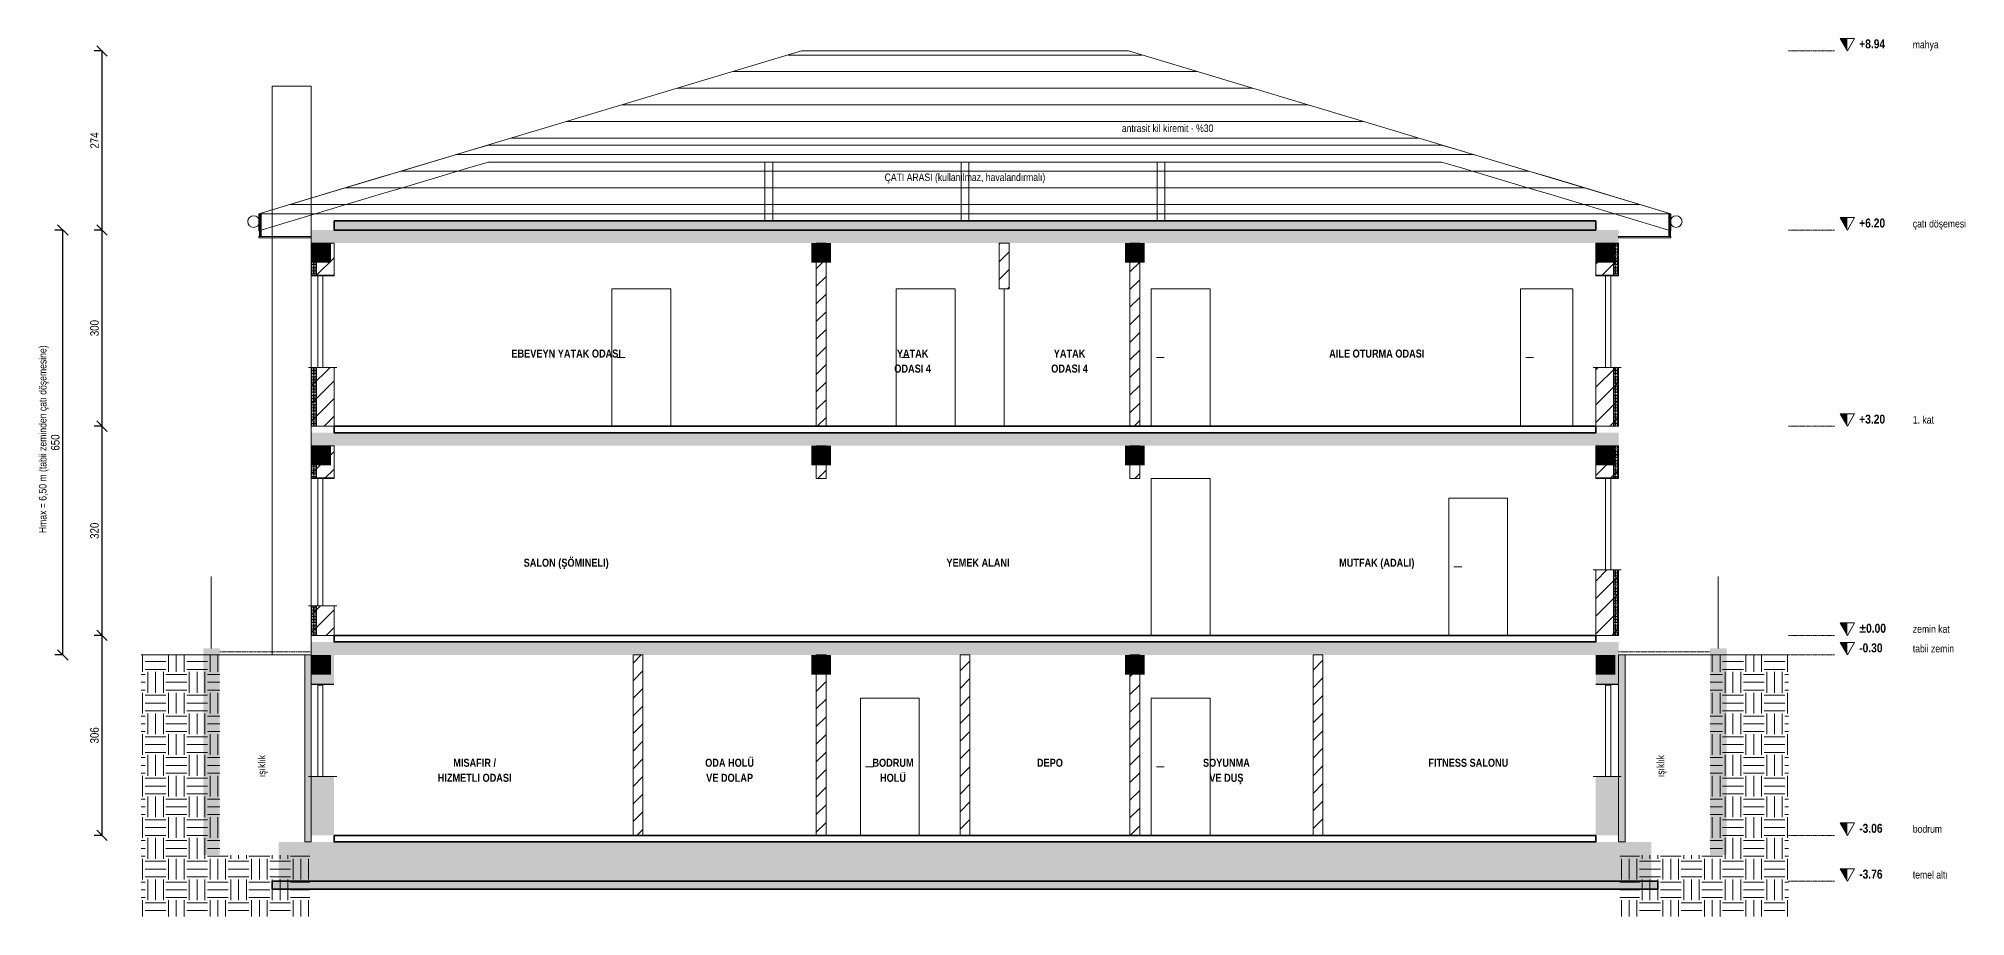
# Model space of a CAD drawing. Header units: centimetres. Extents: x -864 to 7399, y -55958 to -4337.
# Drawn here: x -417 to 2531, y -35430 to -34087 of the extents above; entities that cross this region are included whole.
import ezdxf
from ezdxf.enums import TextEntityAlignment as Align

# ---------------------------------------------------------------- set-up
doc = ezdxf.new("R2010")
doc.units = ezdxf.units.CM
doc.header["$LTSCALE"] = 0.25
doc.linetypes.add('ACAD_ISO02W100', pattern=[15, 12, -3])
for name, color, linetype, lineweight in [('M-BACA-TUGLA', 116, 'Continuous', 9), ('M-CKAP-KIREMIT', 66, 'Continuous', 9), ('M-CKAP-KIREMIT-2', 66, 'Continuous', 9), ('M-CKAP-KIREMIT-2-T', 8, 'Continuous', 5), ('M-CKAP-KIREMIT-T', 8, 'Continuous', 5), ('M-CTAS-AHSAP', 234, 'Continuous', 20), ('M-CVRE-ZEMIN', 45, 'Continuous', 18), ('M-CVRE-ZEMIN-T', 8, 'Continuous', 5), ('M-DUVA-GAZBETON', 64, 'Continuous', 20), ('M-DUVA-GAZBETON-T', 8, 'Continuous', 5), ('M-GOST-DISOLCU', 40, 'Continuous', 9), ('M-GOST-KESITKOT', 46, 'Continuous', 9), ('M-GOST-MAHALPOZ', 7, 'Continuous', 9), ('M-GOST-YAZI', 2, 'Continuous', 9), ('M-ISIK-GALVANIZ', 150, 'Continuous', 9), ('M-ISIK-GALVANIZ-T', 8, 'Continuous', 5), ('M-ISYA-TASYUNU-T', 8, 'Continuous', 5), ('M-KORK-CAM', 100, 'Continuous', 9), ('M-PNKS-ALUMINYUM', 171, 'Continuous', 9), ('M-PNKS-ALUMINYUM-2', 171, 'Continuous', 9), ('M-TASI-BETONARME', 5, 'Continuous', 35), ('M-TASI-BETONARME-T', 250, 'Continuous', 5)]:
    doc.layers.add(name, color=color, linetype=linetype, lineweight=lineweight)
doc.styles.add('YAZI', font='arialn.ttf')
doc.styles.add('YAZI-KALIN', font='arialnb.ttf')
doc.dimstyles.new('MIMARI-1-100', dxfattribs={"dimscale": 10, "dimtxt": 1.296, "dimasz": 2.5, "dimexe": 1.2, "dimexo": 0, "dimgap": 0.5, "dimtad": 1, "dimdec": 0, "dimtxsty": 'YAZI', "dimtsz": 0.8, "dimcen": 2.5, "dimclrd": 256, "dimclre": 256, "dimclrt": 256, "dimazin": 3, "dimtfac": 1, "dimtmove": 0, "dimatfit": 3, "dimarcsym": 0})

msp = doc.modelspace()

# ---------------------------------------------------------------- hatches: boundary and pattern name
at = {"layer": 'M-CKAP-KIREMIT-2-T'}
h = msp.add_hatch(dxfattribs=at)
h.set_pattern_fill('LINE', scale=8)
h.paths.add_polyline_path([(-80, -34355), (750, -34106), (1250, -34106), (2080, -34355)])
at = {"layer": 'M-CKAP-KIREMIT-T'}
h = msp.add_hatch(color=256, dxfattribs=at)
h.dxf.hatch_style = 1
h.paths.add_polyline_path([(-80, -34355), (-76, -34355), (-76, -34390), (-80, -34390)])
h = msp.add_hatch(color=256, dxfattribs=at)
h.dxf.hatch_style = 1
h.paths.add_polyline_path([(2076, -34355), (2080, -34355), (2080, -34390), (2076, -34390)])
at = {"layer": 'M-CVRE-ZEMIN-T'}
h = msp.add_hatch(dxfattribs=at)
h.set_pattern_fill('EARTH', scale=5)
h.paths.add_polyline_path([(-260, -35030), (-140, -35030), (-140, -35336), (-260, -35336)])
h = msp.add_hatch(dxfattribs=at)
h.set_pattern_fill('EARTH', scale=5)
h.paths.add_polyline_path([(2140, -35030), (2260, -35030), (2260, -35336), (2140, -35336)])
h = msp.add_hatch(dxfattribs=at)
h.set_pattern_fill('EARTH', scale=5)
h.paths.add_polyline_path([(-260, -35336), (-2, -35336), (-2, -35430), (-260, -35430)])
h = msp.add_hatch(dxfattribs=at)
h.set_pattern_fill('EARTH', scale=5)
h.paths.add_polyline_path([(2002, -35336), (2260, -35336), (2260, -35430), (2002, -35430)])
at = {"layer": 'M-DUVA-GAZBETON-T'}
h = msp.add_hatch(dxfattribs=at)
h.set_pattern_fill('ANSI31', scale=6)
h.paths.add_polyline_path([(0, -34400), (35, -34400), (35, -34450), (0, -34450)])
h = msp.add_hatch(dxfattribs=at)
h.set_pattern_fill('ANSI31', scale=6)
h.paths.add_polyline_path([(772.5, -34400), (787.5, -34400), (787.5, -34680), (772.5, -34680)])
h = msp.add_hatch(dxfattribs=at)
h.set_pattern_fill('ANSI31', scale=6)
h.paths.add_polyline_path([(1052.5, -34400), (1067.5, -34400), (1067.5, -34470), (1052.5, -34470)])
h = msp.add_hatch(dxfattribs=at)
h.set_pattern_fill('ANSI31', scale=6)
h.paths.add_polyline_path([(1252.5, -34400), (1267.5, -34400), (1267.5, -34680), (1252.5, -34680)])
h = msp.add_hatch(dxfattribs=at)
h.set_pattern_fill('ANSI31', scale=6)
h.paths.add_polyline_path([(1965, -34400), (2000, -34400), (2000, -34450), (1965, -34450)])
h = msp.add_hatch(dxfattribs=at)
h.set_pattern_fill('ANSI31', scale=6)
h.paths.add_polyline_path([(0, -34590), (35, -34590), (35, -34680), (0, -34680)])
h = msp.add_hatch(dxfattribs=at)
h.set_pattern_fill('ANSI31', scale=6)
h.paths.add_polyline_path([(1965, -34590), (2000, -34590), (2000, -34680), (1965, -34680)])
h = msp.add_hatch(dxfattribs=at)
h.set_pattern_fill('ANSI31', scale=6)
h.paths.add_polyline_path([(0, -34710), (35, -34710), (35, -34760), (0, -34760)])
h = msp.add_hatch(dxfattribs=at)
h.set_pattern_fill('ANSI31', scale=6)
h.paths.add_polyline_path([(772.5, -34710), (787.5, -34710), (787.5, -34760), (772.5, -34760)])
h = msp.add_hatch(dxfattribs=at)
h.set_pattern_fill('ANSI31', scale=6)
h.paths.add_polyline_path([(1252.5, -34710), (1267.5, -34710), (1267.5, -34760), (1252.5, -34760)])
h = msp.add_hatch(dxfattribs=at)
h.set_pattern_fill('ANSI31', scale=6)
h.paths.add_polyline_path([(1965, -34710), (2000, -34710), (2000, -34760), (1965, -34760)])
h = msp.add_hatch(dxfattribs=at)
h.set_pattern_fill('ANSI31', scale=6)
h.paths.add_polyline_path([(1965, -34900), (2000, -34900), (2000, -35000), (1965, -35000)])
h = msp.add_hatch(dxfattribs=at)
h.set_pattern_fill('ANSI31', scale=6)
h.paths.add_polyline_path([(0, -34955), (35, -34955), (35, -35000), (0, -35000)])
h = msp.add_hatch(color=256, dxfattribs=at)
h.dxf.hatch_style = 1
h.paths.add_polyline_path([(0, -35030), (35, -35030), (35, -35076), (0, -35076)])
h = msp.add_hatch(dxfattribs=at)
h.set_pattern_fill('ANSI31', scale=6)
h.paths.add_polyline_path([(492.5, -35030), (507.5, -35030), (507.5, -35306), (492.5, -35306)])
h = msp.add_hatch(dxfattribs=at)
h.set_pattern_fill('ANSI31', scale=6)
h.paths.add_polyline_path([(772.5, -35030), (787.5, -35030), (787.5, -35306), (772.5, -35306)])
h = msp.add_hatch(dxfattribs=at)
h.set_pattern_fill('ANSI31', scale=6)
h.paths.add_polyline_path([(992.5, -35030), (1007.5, -35030), (1007.5, -35306), (992.5, -35306)])
h = msp.add_hatch(dxfattribs=at)
h.set_pattern_fill('ANSI31', scale=6)
h.paths.add_polyline_path([(1252.5, -35030), (1267.5, -35030), (1267.5, -35306), (1252.5, -35306)])
h = msp.add_hatch(dxfattribs=at)
h.set_pattern_fill('ANSI31', scale=6)
h.paths.add_polyline_path([(1532.5, -35030), (1547.5, -35030), (1547.5, -35306), (1532.5, -35306)])
h = msp.add_hatch(color=256, dxfattribs=at)
h.dxf.hatch_style = 1
h.paths.add_polyline_path([(1965, -35030), (2000, -35030), (2000, -35076), (1965, -35076)])
h = msp.add_hatch(color=256, dxfattribs=at)
h.dxf.hatch_style = 1
h.paths.add_polyline_path([(0, -35216), (35, -35216), (35, -35306), (0, -35306)])
h = msp.add_hatch(color=256, dxfattribs=at)
h.dxf.hatch_style = 1
h.paths.add_polyline_path([(1965, -35216), (2000, -35216), (2000, -35306), (1965, -35306)])
at = {"layer": 'M-GOST-KESITKOT'}
h = msp.add_hatch(color=256, dxfattribs=at)
h.dxf.hatch_style = 1
h.paths.add_polyline_path([(2339, -34087), (2350, -34087), (2350, -34106)])
h = msp.add_hatch(color=256, dxfattribs=at)
h.dxf.hatch_style = 1
h.paths.add_polyline_path([(2339, -34361), (2350, -34361), (2350, -34380)])
h = msp.add_hatch(color=256, dxfattribs=at)
h.dxf.hatch_style = 1
h.paths.add_polyline_path([(2339, -34661), (2350, -34661), (2350, -34680)])
h = msp.add_hatch(color=256, dxfattribs=at)
h.dxf.hatch_style = 1
h.paths.add_polyline_path([(2339, -34981), (2350, -34981), (2350, -35000)])
h = msp.add_hatch(color=256, dxfattribs=at)
h.dxf.hatch_style = 1
h.paths.add_polyline_path([(2339, -35011), (2350, -35011), (2350, -35030)])
h = msp.add_hatch(color=256, dxfattribs=at)
h.dxf.hatch_style = 1
h.paths.add_polyline_path([(2339, -35287), (2350, -35287), (2350, -35306)])
h = msp.add_hatch(color=256, dxfattribs=at)
h.dxf.hatch_style = 1
h.paths.add_polyline_path([(2339, -35357), (2350, -35357), (2350, -35376)])
at = {"layer": 'M-ISIK-GALVANIZ-T'}
h = msp.add_hatch(color=256, dxfattribs=at)
h.dxf.hatch_style = 1
h.paths.add_polyline_path([(-165, -35020), (-140, -35020), (-140, -35336), (-165, -35336)])
h = msp.add_hatch(color=256, dxfattribs=at)
h.dxf.hatch_style = 1
h.paths.add_polyline_path([(2140, -35020), (2165, -35020), (2165, -35336), (2140, -35336)])
at = {"layer": 'M-ISYA-TASYUNU-T'}
h = msp.add_hatch(dxfattribs=at)
h.set_pattern_fill('INSUL', scale=0.5)
h.paths.add_polyline_path([(35, -34366), (1965, -34366), (1965, -34380), (35, -34380)])
h = msp.add_hatch(dxfattribs=at)
h.set_pattern_fill('INSUL', scale=0.5)
h.paths.add_polyline_path([(0, -34400), (8, -34400), (8, -34450), (0, -34450)])
h = msp.add_hatch(dxfattribs=at)
h.set_pattern_fill('INSUL', scale=0.5)
h.paths.add_polyline_path([(1992, -34400), (2000, -34400), (2000, -34450), (1992, -34450)])
h = msp.add_hatch(dxfattribs=at)
h.set_pattern_fill('INSUL', scale=0.5)
h.paths.add_polyline_path([(0, -34590), (8, -34590), (8, -34680), (0, -34680)])
h = msp.add_hatch(dxfattribs=at)
h.set_pattern_fill('INSUL', scale=0.5)
h.paths.add_polyline_path([(1992, -34590), (2000, -34590), (2000, -34680), (1992, -34680)])
h = msp.add_hatch(dxfattribs=at)
h.set_pattern_fill('INSUL', scale=0.5)
h.paths.add_polyline_path([(0, -34710), (8, -34710), (8, -34760), (0, -34760)])
h = msp.add_hatch(dxfattribs=at)
h.set_pattern_fill('INSUL', scale=0.5)
h.paths.add_polyline_path([(1992, -34710), (2000, -34710), (2000, -34760), (1992, -34760)])
h = msp.add_hatch(dxfattribs=at)
h.set_pattern_fill('INSUL', scale=0.5)
h.paths.add_polyline_path([(1992, -34900), (2000, -34900), (2000, -35000), (1992, -35000)])
h = msp.add_hatch(dxfattribs=at)
h.set_pattern_fill('INSUL', scale=0.5)
h.paths.add_polyline_path([(0, -34955), (8, -34955), (8, -35000), (0, -35000)])
h = msp.add_hatch(dxfattribs=at)
h.set_pattern_fill('INSUL', scale=0.5)
h.paths.add_polyline_path([(-10, -35030), (0, -35030), (0, -35316), (-10, -35316)])
h = msp.add_hatch(dxfattribs=at)
h.set_pattern_fill('INSUL', scale=0.5)
h.paths.add_polyline_path([(2000, -35030), (2010, -35030), (2010, -35316), (2000, -35316)])
at = {"layer": 'M-PNKS-ALUMINYUM'}
h = msp.add_hatch(color=256, dxfattribs=at)
h.dxf.hatch_style = 1
h.paths.add_polyline_path([(0, -34448), (35, -34448), (35, -34450), (0, -34450)])
h = msp.add_hatch(color=256, dxfattribs=at)
h.dxf.hatch_style = 1
h.paths.add_polyline_path([(1965, -34448), (2000, -34448), (2000, -34450), (1965, -34450)])
h = msp.add_hatch(color=256, dxfattribs=at)
h.dxf.hatch_style = 1
h.paths.add_polyline_path([(0, -34758), (35, -34758), (35, -34760), (0, -34760)])
h = msp.add_hatch(color=256, dxfattribs=at)
h.dxf.hatch_style = 1
h.paths.add_polyline_path([(1965, -34758), (2000, -34758), (2000, -34760), (1965, -34760)])
h = msp.add_hatch(color=256, dxfattribs=at)
h.dxf.hatch_style = 1
h.paths.add_polyline_path([(0, -35074), (35, -35074), (35, -35076), (0, -35076)])
h = msp.add_hatch(color=256, dxfattribs=at)
h.dxf.hatch_style = 1
h.paths.add_polyline_path([(1965, -35074), (2000, -35074), (2000, -35076), (1965, -35076)])
at = {"layer": 'M-TASI-BETONARME-T'}
h = msp.add_hatch(color=256, dxfattribs=at)
h.dxf.hatch_style = 1
h.paths.add_polyline_path([(0, -34380), (2000, -34380), (2000, -34400), (0, -34400)])
h = msp.add_hatch(color=256, dxfattribs=at)
h.dxf.hatch_style = 1
h.paths.add_polyline_path([(0, -34400), (30, -34400), (30, -34430), (0, -34430)])
h = msp.add_hatch(color=256, dxfattribs=at)
h.dxf.hatch_style = 1
h.paths.add_polyline_path([(765, -34400), (795, -34400), (795, -34430), (765, -34430)])
h = msp.add_hatch(color=256, dxfattribs=at)
h.dxf.hatch_style = 1
h.paths.add_polyline_path([(1245, -34400), (1275, -34400), (1275, -34430), (1245, -34430)])
h = msp.add_hatch(color=256, dxfattribs=at)
h.dxf.hatch_style = 1
h.paths.add_polyline_path([(1965, -34400), (1995, -34400), (1995, -34430), (1965, -34430)])
h = msp.add_hatch(color=256, dxfattribs=at)
h.dxf.hatch_style = 1
h.paths.add_polyline_path([(0, -34690), (2000, -34690), (2000, -34710), (0, -34710)])
h = msp.add_hatch(color=256, dxfattribs=at)
h.dxf.hatch_style = 1
h.paths.add_polyline_path([(0, -34710), (30, -34710), (30, -34740), (0, -34740)])
h = msp.add_hatch(color=256, dxfattribs=at)
h.dxf.hatch_style = 1
h.paths.add_polyline_path([(765, -34710), (795, -34710), (795, -34740), (765, -34740)])
h = msp.add_hatch(color=256, dxfattribs=at)
h.dxf.hatch_style = 1
h.paths.add_polyline_path([(1245, -34710), (1275, -34710), (1275, -34740), (1245, -34740)])
h = msp.add_hatch(color=256, dxfattribs=at)
h.dxf.hatch_style = 1
h.paths.add_polyline_path([(1965, -34710), (1995, -34710), (1995, -34740), (1965, -34740)])
h = msp.add_hatch(color=256, dxfattribs=at)
h.dxf.hatch_style = 1
h.paths.add_polyline_path([(0, -35010), (2000, -35010), (2000, -35030), (0, -35030)])
h = msp.add_hatch(color=256, dxfattribs=at)
h.dxf.hatch_style = 1
h.paths.add_polyline_path([(0, -35030), (30, -35030), (30, -35060), (0, -35060)])
h = msp.add_hatch(color=256, dxfattribs=at)
h.dxf.hatch_style = 1
h.paths.add_polyline_path([(765, -35030), (795, -35030), (795, -35060), (765, -35060)])
h = msp.add_hatch(color=256, dxfattribs=at)
h.dxf.hatch_style = 1
h.paths.add_polyline_path([(1245, -35030), (1275, -35030), (1275, -35060), (1245, -35060)])
h = msp.add_hatch(color=256, dxfattribs=at)
h.dxf.hatch_style = 1
h.paths.add_polyline_path([(1965, -35030), (1995, -35030), (1995, -35060), (1965, -35060)])
h = msp.add_hatch(color=256, dxfattribs=at)
h.dxf.hatch_style = 1
h.paths.add_polyline_path([(-50, -35316), (2050, -35316), (2050, -35376), (-50, -35376)])
h = msp.add_hatch(dxfattribs=at)
h.set_pattern_fill('AR-CONC', scale=0.3)
h.paths.add_polyline_path([(-60, -35376), (2060, -35376), (2060, -35388), (-60, -35388)])

# ---------------------------------------------------------------- linework, layer by layer
at = {"layer": 'M-BACA-TUGLA'}
msp.add_lwpolyline([(-60, -34160), (0, -34160), (0, -35030), (-60, -35030)], close=True, dxfattribs=at)
at = {"layer": 'M-CKAP-KIREMIT'}
for points in [[(-80, -34390), (0, -34390), (0, -34392), (-80, -34392)], [(2000, -34390), (2080, -34390), (2080, -34392), (2000, -34392)]]:
    msp.add_lwpolyline(points, close=True, dxfattribs=at)
for centre in [(-88, -34367), (2088, -34367)]:
    msp.add_circle(centre, 9, dxfattribs=at)
at = {"layer": 'M-CKAP-KIREMIT-2'}
for points in [[(-80, -34355), (750, -34106), (1250, -34106), (2080, -34355)], [(-80, -34355), (-53, -34346.9), (-26, -34338.8), (1, -34330.7), (28, -34322.6), (55, -34314.5), (82, -34306.4), (109, -34298.3), (136, -34290.2), (163, -34282.1), (190, -34274), (217, -34265.9), (244, -34257.8), (271, -34250), (298, -34250), (325, -34250), (352, -34250), (379, -34250), (406, -34250), (433, -34250), (460, -34250), (487, -34250), (514, -34250), (541, -34250), (568, -34250), (595, -34250), (622, -34250), (649, -34250), (676, -34250), (703, -34250), (730, -34250), (757, -34250), (784, -34250), (811, -34250), (838, -34250), (865, -34250), (892, -34250), (919, -34250), (946, -34250), (973, -34250), (1000, -34250), (1027, -34250), (1054, -34250), (1081, -34250), (1108, -34250), (1135, -34250), (1162, -34250), (1189, -34250), (1216, -34250), (1243, -34250), (1270, -34250), (1297, -34250), (1324, -34250), (1351, -34250), (1378, -34250), (1405, -34250), (1432, -34250), (1459, -34250), (1486, -34250), (1513, -34250), (1540, -34250), (1567, -34250), (1594, -34250), (1621, -34250), (1648, -34250), (1675, -34250), (1702, -34250), (1729, -34250), (1756, -34257.8), (1783, -34265.9), (1810, -34274), (1837, -34282.1), (1864, -34290.2), (1891, -34298.3), (1918, -34306.4), (1945, -34314.5), (1972, -34322.6), (1999, -34330.7), (2026, -34338.8), (2053, -34346.9), (2080, -34355), (2080, -34381), (2053, -34372.9), (2026, -34364.8), (1999, -34356.7), (1972, -34348.6), (1945, -34340.5), (1918, -34332.4), (1891, -34324.3), (1864, -34316.2), (1837, -34308.1), (1810, -34300), (1783, -34291.9), (1756, -34283.8), (1729, -34276), (1702, -34276), (1675, -34276), (1648, -34276), (1621, -34276), (1594, -34276), (1567, -34276), (1540, -34276), (1513, -34276), (1486, -34276), (1459, -34276), (1432, -34276), (1405, -34276), (1378, -34276), (1351, -34276), (1324, -34276), (1297, -34276), (1270, -34276), (1243, -34276), (1216, -34276), (1189, -34276), (1162, -34276), (1135, -34276), (1108, -34276), (1081, -34276), (1054, -34276), (1027, -34276), (1000, -34276), (973, -34276), (946, -34276), (919, -34276), (892, -34276), (865, -34276), (838, -34276), (811, -34276), (784, -34276), (757, -34276), (730, -34276), (703, -34276), (676, -34276), (649, -34276), (622, -34276), (595, -34276), (568, -34276), (541, -34276), (514, -34276), (487, -34276), (460, -34276), (433, -34276), (406, -34276), (379, -34276), (352, -34276), (325, -34276), (298, -34276), (271, -34276), (244, -34283.8), (217, -34291.9), (190, -34300), (163, -34308.1), (136, -34316.2), (109, -34324.3), (82, -34332.4), (55, -34340.5), (28, -34348.6), (1, -34356.7), (-26, -34364.8), (-53, -34372.9), (-80, -34381)]]:
    msp.add_lwpolyline(points, close=True, dxfattribs=at)
msp.add_lwpolyline([(-80, -34355), (-53, -34346.9), (-26, -34338.8), (1, -34330.7), (28, -34322.6), (55, -34314.5), (82, -34306.4), (109, -34298.3), (136, -34290.2), (163, -34282.1), (190, -34274), (217, -34265.9), (244, -34257.8), (271, -34250), (298, -34250), (325, -34250), (352, -34250), (379, -34250), (406, -34250), (433, -34250), (460, -34250), (487, -34250), (514, -34250), (541, -34250), (568, -34250), (595, -34250), (622, -34250), (649, -34250), (676, -34250), (703, -34250), (730, -34250), (757, -34250), (784, -34250), (811, -34250), (838, -34250), (865, -34250), (892, -34250), (919, -34250), (946, -34250), (973, -34250), (1000, -34250), (1027, -34250), (1054, -34250), (1081, -34250), (1108, -34250), (1135, -34250), (1162, -34250), (1189, -34250), (1216, -34250), (1243, -34250), (1270, -34250), (1297, -34250), (1324, -34250), (1351, -34250), (1378, -34250), (1405, -34250), (1432, -34250), (1459, -34250), (1486, -34250), (1513, -34250), (1540, -34250), (1567, -34250), (1594, -34250), (1621, -34250), (1648, -34250), (1675, -34250), (1702, -34250), (1729, -34250), (1756, -34257.8), (1783, -34265.9), (1810, -34274), (1837, -34282.1), (1864, -34290.2), (1891, -34298.3), (1918, -34306.4), (1945, -34314.5), (1972, -34322.6), (1999, -34330.7), (2026, -34338.8), (2053, -34346.9), (2080, -34355)], dxfattribs=at)
at = {"layer": 'M-CTAS-AHSAP'}
for points in [[(694, -34276), (706, -34276), (706, -34366), (694, -34366)], [(994, -34276), (1006, -34276), (1006, -34366), (994, -34366)], [(1294, -34276), (1306, -34276), (1306, -34366), (1294, -34366)]]:
    msp.add_lwpolyline(points, close=True, dxfattribs=at)
at = {"layer": 'M-CVRE-ZEMIN'}
for p, q in [((-260, -35030), (0, -35030)), ((2000, -35030), (2260, -35030))]:
    msp.add_line(p, q, dxfattribs=at)
at = {"layer": 'M-DUVA-GAZBETON'}
for points in [[(0, -34400), (35, -34400), (35, -34450), (0, -34450)], [(0, -34400), (8, -34400), (8, -34450), (0, -34450)], [(772.5, -34400), (787.5, -34400), (787.5, -34680), (772.5, -34680)], [(1052.5, -34400), (1067.5, -34400), (1067.5, -34470), (1052.5, -34470)], [(1252.5, -34400), (1267.5, -34400), (1267.5, -34680), (1252.5, -34680)], [(1965, -34400), (2000, -34400), (2000, -34450), (1965, -34450)], [(1992, -34400), (2000, -34400), (2000, -34450), (1992, -34450)], [(0, -34590), (35, -34590), (35, -34680), (0, -34680)], [(0, -34590), (8, -34590), (8, -34680), (0, -34680)], [(1965, -34590), (2000, -34590), (2000, -34680), (1965, -34680)], [(1992, -34590), (2000, -34590), (2000, -34680), (1992, -34680)], [(0, -34710), (35, -34710), (35, -34760), (0, -34760)], [(0, -34710), (8, -34710), (8, -34760), (0, -34760)], [(772.5, -34710), (787.5, -34710), (787.5, -34760), (772.5, -34760)], [(1252.5, -34710), (1267.5, -34710), (1267.5, -34760), (1252.5, -34760)], [(1965, -34710), (2000, -34710), (2000, -34760), (1965, -34760)], [(1992, -34710), (2000, -34710), (2000, -34760), (1992, -34760)], [(1965, -34900), (2000, -34900), (2000, -35000), (1965, -35000)], [(1992, -34900), (2000, -34900), (2000, -35000), (1992, -35000)], [(0, -34955), (35, -34955), (35, -35000), (0, -35000)], [(0, -34955), (8, -34955), (8, -35000), (0, -35000)], [(-10, -35030), (0, -35030), (0, -35316), (-10, -35316)], [(492.5, -35030), (507.5, -35030), (507.5, -35306), (492.5, -35306)], [(772.5, -35030), (787.5, -35030), (787.5, -35306), (772.5, -35306)], [(992.5, -35030), (1007.5, -35030), (1007.5, -35306), (992.5, -35306)], [(1252.5, -35030), (1267.5, -35030), (1267.5, -35306), (1252.5, -35306)], [(1532.5, -35030), (1547.5, -35030), (1547.5, -35306), (1532.5, -35306)], [(2000, -35030), (2010, -35030), (2010, -35316), (2000, -35316)]]:
    msp.add_lwpolyline(points, close=True, dxfattribs=at)
at = {"layer": 'M-GOST-KESITKOT', "linetype": 'ACAD_ISO02W100'}
for p, q in [((2260, -34106), (2330, -34106)), ((2260, -34380), (2330, -34380)), ((2260, -34680), (2330, -34680)), ((2260, -35000), (2330, -35000)), ((2260, -35030), (2330, -35030)), ((2260, -35306), (2330, -35306)), ((2260, -35376), (2330, -35376))]:
    msp.add_line(p, q, dxfattribs=at)
at = {"layer": 'M-GOST-KESITKOT'}
for points in [[(2339, -34087), (2361, -34087), (2350, -34106)], [(2339, -34361), (2361, -34361), (2350, -34380)], [(2339, -34661), (2361, -34661), (2350, -34680)], [(2339, -34981), (2361, -34981), (2350, -35000)], [(2339, -35011), (2361, -35011), (2350, -35030)], [(2339, -35287), (2361, -35287), (2350, -35306)], [(2339, -35357), (2361, -35357), (2350, -35376)]]:
    msp.add_lwpolyline(points, close=True, dxfattribs=at)
at = {"layer": 'M-ISIK-GALVANIZ', "linetype": 'ACAD_ISO02W100'}
for p, q in [((-140, -35025), (0, -35025)), ((2000, -35025), (2140, -35025))]:
    msp.add_line(p, q, dxfattribs=at)
at = {"layer": 'M-KORK-CAM'}
for p, q in [((-153, -35020), (-153, -34910)), ((2152, -35020), (2152, -34910))]:
    msp.add_line(p, q, dxfattribs=at)
at = {"layer": 'M-PNKS-ALUMINYUM'}
for p, q in [((1060, -34680), (1060, -34470)), ((-4, -34590), (39, -34590)), ((1961, -34590), (2004, -34590)), ((1961, -34900), (2004, -34900)), ((-4, -34955), (39, -34955)), ((-4, -35216), (39, -35216)), ((1961, -35216), (2004, -35216))]:
    msp.add_line(p, q, dxfattribs=at)
for points in [[(10, -34450), (18, -34450), (18, -34590), (10, -34590)], [(1980, -34450), (1988, -34450), (1988, -34590), (1980, -34590)], [(10, -34760), (18, -34760), (18, -34955), (10, -34955)], [(1980, -34760), (1988, -34760), (1988, -34900), (1980, -34900)], [(10, -35076), (18, -35076), (18, -35216), (10, -35216)], [(1980, -35076), (1988, -35076), (1988, -35216), (1980, -35216)]]:
    msp.add_lwpolyline(points, close=True, dxfattribs=at)
at = {"layer": 'M-PNKS-ALUMINYUM-2'}
for p, q in [((468, -34575), (480, -34575)), ((903, -34575), (915, -34575)), ((1293, -34575), (1305, -34575)), ((1858, -34575), (1870, -34575)), ((1748, -34895), (1760, -34895)), ((848, -35201), (860, -35201)), ((1293, -35201), (1305, -35201))]:
    msp.add_line(p, q, dxfattribs=at)
for points in [[(460, -34470), (550, -34470), (550, -34680), (460, -34680)], [(895, -34470), (985, -34470), (985, -34680), (895, -34680)], [(1285, -34470), (1375, -34470), (1375, -34680), (1285, -34680)], [(1850, -34470), (1930, -34470), (1930, -34680), (1850, -34680)], [(1285, -34760), (1375, -34760), (1375, -35000), (1285, -35000)], [(1740, -34790), (1830, -34790), (1830, -35000), (1740, -35000)], [(840, -35096), (930, -35096), (930, -35306), (840, -35306)], [(1285, -35096), (1375, -35096), (1375, -35306), (1285, -35306)]]:
    msp.add_lwpolyline(points, close=True, dxfattribs=at)
at = {"layer": 'M-TASI-BETONARME'}
for points in [[(35, -34366), (1965, -34366), (1965, -34380), (35, -34380)], [(35, -34680), (1965, -34680), (1965, -34690), (35, -34690)], [(35, -35000), (1965, -35000), (1965, -35010), (35, -35010)], [(35, -35306), (1965, -35306), (1965, -35316), (35, -35316)], [(-60, -35376), (2060, -35376), (2060, -35388), (-60, -35388)]]:
    msp.add_lwpolyline(points, close=True, dxfattribs=at)

# ---------------------------------------------------------------- texts
at = {"layer": 'M-GOST-KESITKOT'}
for s, height, style, p in [('+8.94', 13.68, 'YAZI-KALIN', (2368, -34102)), ('mahya', 11.52, 'YAZI', (2450, -34102)), ('+6.20', 13.68, 'YAZI-KALIN', (2368, -34376)), ('çatı döşemesi', 11.52, 'YAZI', (2450, -34376)), ('+3.20', 13.68, 'YAZI-KALIN', (2368, -34676)), ('1. kat', 11.52, 'YAZI', (2450, -34676)), ('%%p0.00', 13.68, 'YAZI-KALIN', (2368, -34996)), ('zemin kat', 11.52, 'YAZI', (2450, -34996)), ('-0.30', 13.68, 'YAZI-KALIN', (2368, -35026)), ('tabii zemin', 11.52, 'YAZI', (2450, -35026)), ('-3.06', 13.68, 'YAZI-KALIN', (2368, -35302)), ('bodrum', 11.52, 'YAZI', (2450, -35302)), ('-3.76', 13.68, 'YAZI-KALIN', (2368, -35372)), ('temel altı', 11.52, 'YAZI', (2450, -35372))]:
    msp.add_text(s, height=height, dxfattribs=dict(at, style=style)).set_placement(p)
at = {"layer": 'M-GOST-KESITKOT', "style": 'YAZI'}
msp.add_text('Hmax = 6,50 m (tabii zeminden çatı döşemesine)', height=11.52, rotation=90, dxfattribs=at).set_placement((-405, -34700), align=Align.CENTER)
at = {"layer": 'M-GOST-MAHALPOZ', "style": 'YAZI-KALIN'}
for s, p in [('EBEVEYN YATAK ODASI', (390, -34575)), ('YATAK', (920, -34575)), ('YATAK', (1160, -34575)), ('AILE OTURMA ODASI', (1630, -34575)), ('ODASI 4', (920, -34598)), ('ODASI 4', (1160, -34598)), ('SALON (ŞÖMINELI)', (390, -34895)), ('YEMEK ALANI', (1020, -34895)), ('MUTFAK (ADALI)', (1630, -34895)), ('MISAFIR /', (250, -35201)), ('ODA HOLÜ', (640, -35201)), ('BODRUM', (890, -35201)), ('DEPO', (1130, -35201)), ('SOYUNMA', (1400, -35201)), ('FITNESS SALONU', (1770, -35201)), ('HIZMETLI ODASI', (250, -35224)), ('VE DOLAP', (640, -35224)), ('HOLÜ', (890, -35224)), ('VE DUŞ', (1400, -35224))]:
    msp.add_text(s, height=12.24, dxfattribs=at).set_placement(p, align=Align.CENTER)
at = {"layer": 'M-GOST-YAZI', "style": 'YAZI'}
msp.add_text('antrasit kil kiremit · %30', height=11.52, dxfattribs=at).set_placement((1240, -34230))
msp.add_text('ÇATI ARASI (kullanılmaz, havalandırmalı)', height=11.52, dxfattribs=at).set_placement((1000, -34305), align=Align.CENTER)
for p in [(-70, -35200), (2070, -35200)]:
    msp.add_text('ışıklık', height=11.52, rotation=90, dxfattribs=at).set_placement(p, align=Align.CENTER)

# ---------------------------------------------------------------- dimensions: what is measured, and where the dimension line sits
at = {"layer": 'M-GOST-DISOLCU'}
for base, p1, p2 in [((-320, -34380), (-320, -34380), (-320, -34106)), ((-380, -35030), (-380, -35030), (-380, -34380)), ((-320, -34680), (-320, -34680), (-320, -34380)), ((-320, -35000), (-320, -35000), (-320, -34680)), ((-320, -35306), (-320, -35306), (-320, -35000))]:
    msp.add_linear_dim(base=base, p1=p1, p2=p2, angle=90, dimstyle='MIMARI-1-100', dxfattribs=at).render()

doc.saveas('drawing.dxf')
